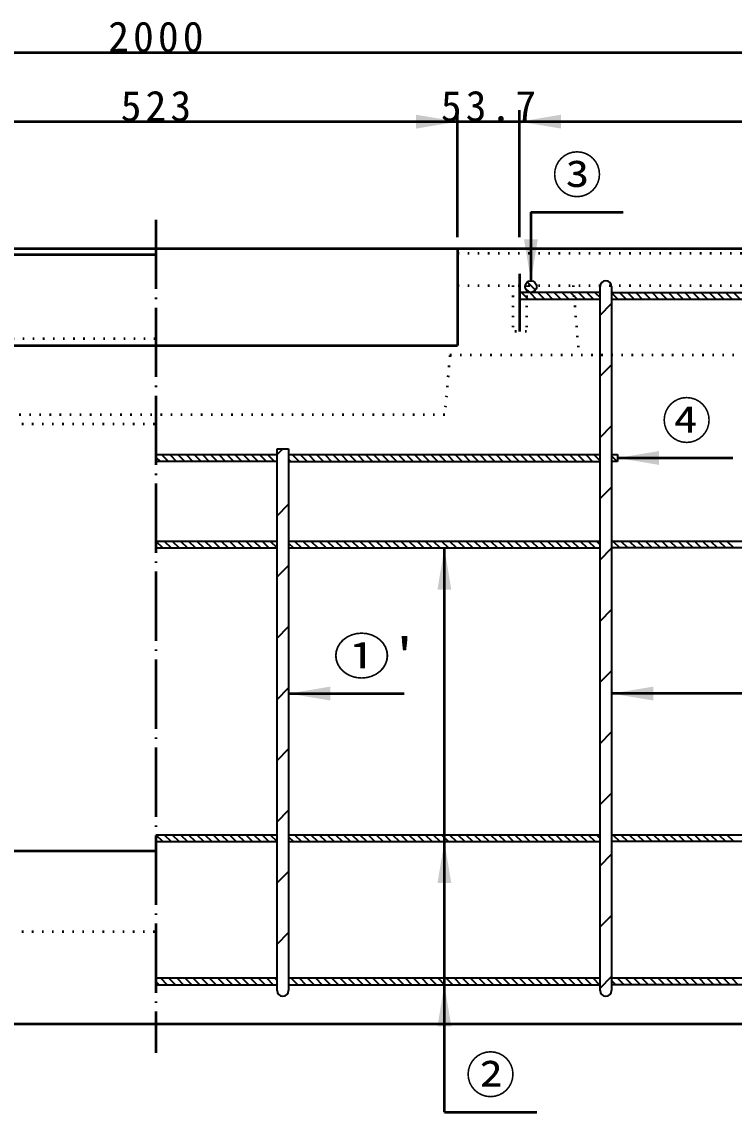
# Model space of a CAD drawing. Units: millimetres, scale not verified. Extents: x -2102 to 2102, y -1485 to 1485.
# Drawn here: x 716 to 1333, y -652 to 293 of the extents above; entities that cross this region are included whole.
import ezdxf
from ezdxf.enums import TextEntityAlignment as Align

# ---------------------------------------------------------------- set-up
doc = ezdxf.new("R2010")
doc.units = ezdxf.units.MM
doc.header["$LTSCALE"] = 5
doc.linetypes.add('DOTTED', pattern=[1.75, 0.25, -1.5])
doc.linetypes.add('LONG_DASHED_DOTTED', pattern=[15.25, 12, -1.5, 0.25, -1.5])
doc.layers.add('0-0_V-nasSTD', color=7, linetype='Continuous', lineweight=35)
doc.layers.add('0-1_0', color=7, linetype='Continuous', lineweight=50)
doc.styles.add('ＭＳ ゴシック', font='')
doc.styles.get('ＭＳ ゴシック').set_extended_font_data('MS Gothic')

msp = doc.modelspace()

# ---------------------------------------------------------------- linework, layer by layer
at = {"layer": '0-0_V-nasSTD', "lineweight": 50}
for p, q in [((1156.85, 127.879), (1156.85, 68.379)), ((1231.85, -85.121), (1331.85, -85.121)), ((1081.85, -652.121), (1081.85, -163.121)), ((946.85, -289.306), (1046.85, -289.306)), ((1934.85, -289.306), (1226.85, -289.306))]:
    msp.add_line(p, q, dxfattribs=at)
at = {"layer": '0-0_V-nasSTD'}
for p, q in [((1153.864, 67.39), (1160.861, 60.393)), ((1216.85, 58.379), (1146.85, 58.379)), ((1148.732, 58.379), (1154.732, 52.379)), ((1151.994, 62.189), (1155.66, 58.523)), ((1155.804, 58.379), (1161.804, 52.379)), ((1162.875, 58.379), (1168.875, 52.379)), ((1169.946, 58.379), (1175.946, 52.379)), ((1177.017, 58.379), (1183.017, 52.379)), ((1184.088, 58.379), (1190.088, 52.379)), ((1191.159, 58.379), (1197.159, 52.379)), ((1198.23, 58.379), (1204.23, 52.379)), ((1205.301, 58.379), (1211.301, 52.379)), ((1212.372, 58.379), (1216.85, 53.901)), ((1216.85, -546.621), (1216.85, 63.379)), ((1226.85, 63.379), (1226.85, -546.621)), ((1226.85, 58.379), (1436.85, 58.379)), ((1226.85, 58.043), (1232.514, 52.379)), ((1233.585, 58.379), (1239.585, 52.379)), ((1240.656, 58.379), (1246.656, 52.379)), ((1247.727, 58.379), (1253.727, 52.379)), ((1254.798, 58.379), (1260.798, 52.379)), ((1261.87, 58.379), (1267.87, 52.379)), ((1268.941, 58.379), (1274.941, 52.379)), ((1276.012, 58.379), (1282.012, 52.379)), ((1283.083, 58.379), (1289.083, 52.379)), ((1290.154, 58.379), (1296.154, 52.379)), ((1297.225, 58.379), (1303.225, 52.379)), ((1304.296, 58.379), (1310.296, 52.379)), ((1311.367, 58.379), (1317.367, 52.379)), ((1318.438, 58.379), (1324.438, 52.379)), ((1325.509, 58.379), (1331.509, 52.379)), ((1332.58, 58.379), (1338.58, 52.379)), ((1146.85, 53.19), (1147.661, 52.379)), ((1216.85, 38.727), (1226.85, 48.727)), ((1436.85, 52.379), (1226.85, 52.379)), ((1216.85, -14.306), (1226.85, -4.306)), ((1216.85, -67.339), (1226.85, -57.339)), ((831.85, -82.121), (936.85, -82.121)), ((831.85, -84.358), (835.613, -88.121)), ((836.684, -82.121), (842.684, -88.121)), ((843.755, -82.121), (849.755, -88.121)), ((850.826, -82.121), (856.826, -88.121)), ((857.897, -82.121), (863.897, -88.121)), ((864.968, -82.121), (870.968, -88.121)), ((872.039, -82.121), (878.039, -88.121)), ((879.111, -82.121), (885.111, -88.121)), ((886.182, -82.121), (892.182, -88.121)), ((893.253, -82.121), (899.253, -88.121)), ((900.324, -82.121), (906.324, -88.121)), ((907.395, -82.121), (913.395, -88.121)), ((914.466, -82.121), (920.466, -88.121)), ((921.537, -82.121), (927.537, -88.121)), ((928.608, -82.121), (934.608, -88.121)), ((935.679, -82.121), (936.85, -83.292)), ((936.85, -546.621), (936.85, -77.121)), ((936.85, -77.121), (946.85, -77.121)), ((936.85, -82.174), (941.904, -77.121)), ((946.85, -77.121), (946.85, -546.621)), ((946.85, -82.121), (1216.85, -82.121)), ((949.821, -82.121), (955.821, -88.121)), ((956.892, -82.121), (962.892, -88.121)), ((963.963, -82.121), (969.963, -88.121)), ((971.034, -82.121), (977.034, -88.121)), ((978.105, -82.121), (984.105, -88.121)), ((985.177, -82.121), (991.177, -88.121)), ((992.248, -82.121), (998.248, -88.121)), ((999.319, -82.121), (1005.319, -88.121)), ((1006.39, -82.121), (1012.39, -88.121)), ((1013.461, -82.121), (1019.461, -88.121)), ((1020.532, -82.121), (1026.532, -88.121)), ((1027.603, -82.121), (1033.603, -88.121)), ((1034.674, -82.121), (1040.674, -88.121)), ((1041.745, -82.121), (1047.745, -88.121)), ((1048.816, -82.121), (1054.816, -88.121)), ((1055.887, -82.121), (1061.887, -88.121)), ((1062.958, -82.121), (1068.958, -88.121)), ((1070.029, -82.121), (1076.029, -88.121)), ((1077.1, -82.121), (1083.1, -88.121)), ((1084.171, -82.121), (1090.171, -88.121)), ((1091.243, -82.121), (1097.243, -88.121)), ((1098.314, -82.121), (1104.314, -88.121)), ((1105.385, -82.121), (1111.385, -88.121)), ((1112.456, -82.121), (1118.456, -88.121)), ((1119.527, -82.121), (1125.527, -88.121)), ((1126.598, -82.121), (1132.598, -88.121)), ((1133.669, -82.121), (1139.669, -88.121)), ((1140.74, -82.121), (1146.74, -88.121)), ((1147.811, -82.121), (1153.811, -88.121)), ((1154.882, -82.121), (1160.882, -88.121)), ((1161.953, -82.121), (1167.953, -88.121)), ((1169.024, -82.121), (1175.024, -88.121)), ((1176.095, -82.121), (1182.095, -88.121)), ((1183.166, -82.121), (1189.166, -88.121)), ((1190.238, -82.121), (1196.238, -88.121)), ((1197.309, -82.121), (1203.309, -88.121)), ((1204.38, -82.121), (1210.38, -88.121)), ((1211.451, -82.121), (1216.85, -87.52)), ((1226.85, -82.121), (1231.85, -82.121)), ((1226.85, -83.378), (1231.593, -88.121)), ((1231.85, -82.121), (1231.85, -88.121)), ((936.85, -88.121), (831.85, -88.121)), ((946.85, -86.221), (948.75, -88.121)), ((946.85, -88.121), (1216.85, -88.121)), ((1231.85, -88.121), (1226.85, -88.121)), ((1216.85, -120.372), (1226.85, -110.372)), ((936.85, -135.207), (946.85, -125.207)), ((831.85, -157.121), (936.85, -157.121)), ((831.85, -157.137), (837.834, -163.121)), ((838.905, -157.121), (844.905, -163.121)), ((845.976, -157.121), (851.976, -163.121)), ((853.047, -157.121), (859.047, -163.121)), ((860.118, -157.121), (866.118, -163.121)), ((867.189, -157.121), (873.189, -163.121)), ((874.26, -157.121), (880.26, -163.121)), ((881.331, -157.121), (887.331, -163.121)), ((888.402, -157.121), (894.402, -163.121)), ((895.473, -157.121), (901.473, -163.121)), ((902.545, -157.121), (908.545, -163.121)), ((909.616, -157.121), (915.616, -163.121)), ((916.687, -157.121), (922.687, -163.121)), ((923.758, -157.121), (929.758, -163.121)), ((930.829, -157.121), (936.829, -163.121)), ((946.85, -157.121), (1216.85, -157.121)), ((946.85, -159), (950.971, -163.121)), ((952.042, -157.121), (958.042, -163.121)), ((959.113, -157.121), (965.113, -163.121)), ((966.184, -157.121), (972.184, -163.121)), ((973.255, -157.121), (979.255, -163.121)), ((980.326, -157.121), (986.326, -163.121)), ((987.397, -157.121), (993.397, -163.121)), ((994.468, -157.121), (1000.468, -163.121)), ((1001.539, -157.121), (1007.539, -163.121)), ((1008.611, -157.121), (1014.611, -163.121)), ((1015.682, -157.121), (1021.682, -163.121)), ((1022.753, -157.121), (1028.753, -163.121)), ((1029.824, -157.121), (1035.824, -163.121)), ((1036.895, -157.121), (1042.895, -163.121)), ((1043.966, -157.121), (1049.966, -163.121)), ((1051.037, -157.121), (1057.037, -163.121)), ((1058.108, -157.121), (1064.108, -163.121)), ((1065.179, -157.121), (1071.179, -163.121)), ((1072.25, -157.121), (1078.25, -163.121)), ((1079.321, -157.121), (1085.321, -163.121)), ((1086.392, -157.121), (1092.392, -163.121)), ((1093.463, -157.121), (1099.463, -163.121)), ((1100.534, -157.121), (1106.534, -163.121)), ((1107.605, -157.121), (1113.605, -163.121)), ((1114.677, -157.121), (1120.677, -163.121)), ((1121.748, -157.121), (1127.748, -163.121)), ((1128.819, -157.121), (1134.819, -163.121)), ((1135.89, -157.121), (1141.89, -163.121)), ((1142.961, -157.121), (1148.961, -163.121)), ((1150.032, -157.121), (1156.032, -163.121)), ((1157.103, -157.121), (1163.103, -163.121)), ((1164.174, -157.121), (1170.174, -163.121)), ((1171.245, -157.121), (1177.245, -163.121)), ((1178.316, -157.121), (1184.316, -163.121)), ((1185.387, -157.121), (1191.387, -163.121)), ((1192.458, -157.121), (1198.458, -163.121)), ((1199.529, -157.121), (1205.529, -163.121)), ((1206.6, -157.121), (1212.6, -163.121)), ((1213.671, -157.121), (1216.85, -160.3)), ((1226.85, -157.121), (1436.85, -157.121)), ((1227.814, -157.121), (1233.814, -163.121)), ((1234.885, -157.121), (1240.885, -163.121)), ((1241.956, -157.121), (1247.956, -163.121)), ((1249.027, -157.121), (1255.027, -163.121)), ((1256.098, -157.121), (1262.098, -163.121)), ((1263.169, -157.121), (1269.169, -163.121)), ((1270.24, -157.121), (1276.24, -163.121)), ((1277.311, -157.121), (1283.311, -163.121)), ((1284.382, -157.121), (1290.382, -163.121)), ((1291.453, -157.121), (1297.453, -163.121)), ((1298.524, -157.121), (1304.524, -163.121)), ((1305.595, -157.121), (1311.595, -163.121)), ((1312.666, -157.121), (1318.666, -163.121)), ((1319.738, -157.121), (1325.738, -163.121)), ((1326.809, -157.121), (1332.809, -163.121)), ((831.85, -163.121), (936.85, -163.121)), ((946.85, -163.121), (1216.85, -163.121)), ((1216.85, -173.405), (1226.85, -163.405)), ((1436.85, -163.121), (1226.85, -163.121)), ((936.85, -188.24), (946.85, -178.24)), ((1216.85, -226.438), (1226.85, -216.438)), ((936.85, -241.273), (946.85, -231.273)), ((1216.85, -279.471), (1226.85, -269.471)), ((936.85, -294.306), (946.85, -284.306)), ((1216.85, -332.504), (1226.85, -322.504)), ((936.85, -347.339), (946.85, -337.339)), ((1216.85, -385.537), (1226.85, -375.537)), ((936.85, -400.372), (946.85, -390.372)), ((831.85, -411.621), (936.85, -411.621)), ((831.85, -411.637), (837.834, -417.621)), ((838.905, -411.621), (844.905, -417.621)), ((845.976, -411.621), (851.976, -417.621)), ((853.047, -411.621), (859.047, -417.621)), ((860.118, -411.621), (866.118, -417.621)), ((867.189, -411.621), (873.189, -417.621)), ((874.26, -411.621), (880.26, -417.621)), ((881.331, -411.621), (887.331, -417.621)), ((888.402, -411.621), (894.402, -417.621)), ((895.473, -411.621), (901.473, -417.621)), ((902.545, -411.621), (908.545, -417.621)), ((909.616, -411.621), (915.616, -417.621)), ((916.687, -411.621), (922.687, -417.621)), ((923.758, -411.621), (929.758, -417.621)), ((930.829, -411.621), (936.829, -417.621)), ((946.85, -411.621), (1216.85, -411.621)), ((946.85, -413.5), (950.971, -417.621)), ((952.042, -411.621), (958.042, -417.621)), ((959.113, -411.621), (965.113, -417.621)), ((966.184, -411.621), (972.184, -417.621)), ((973.255, -411.621), (979.255, -417.621)), ((980.326, -411.621), (986.326, -417.621)), ((987.397, -411.621), (993.397, -417.621)), ((994.468, -411.621), (1000.468, -417.621)), ((1001.539, -411.621), (1007.539, -417.621)), ((1008.611, -411.621), (1014.611, -417.621)), ((1015.682, -411.621), (1021.682, -417.621)), ((1022.753, -411.621), (1028.753, -417.621)), ((1029.824, -411.621), (1035.824, -417.621)), ((1036.895, -411.621), (1042.895, -417.621)), ((1043.966, -411.621), (1049.966, -417.621)), ((1051.037, -411.621), (1057.037, -417.621)), ((1058.108, -411.621), (1064.108, -417.621)), ((1065.179, -411.621), (1071.179, -417.621)), ((1072.25, -411.621), (1078.25, -417.621)), ((1079.321, -411.621), (1085.321, -417.621)), ((1086.392, -411.621), (1092.392, -417.621)), ((1093.463, -411.621), (1099.463, -417.621)), ((1100.534, -411.621), (1106.534, -417.621)), ((1107.605, -411.621), (1113.605, -417.621)), ((1114.677, -411.621), (1120.677, -417.621)), ((1121.748, -411.621), (1127.748, -417.621)), ((1128.819, -411.621), (1134.819, -417.621)), ((1135.89, -411.621), (1141.89, -417.621)), ((1142.961, -411.621), (1148.961, -417.621)), ((1150.032, -411.621), (1156.032, -417.621)), ((1157.103, -411.621), (1163.103, -417.621)), ((1164.174, -411.621), (1170.174, -417.621)), ((1171.245, -411.621), (1177.245, -417.621)), ((1178.316, -411.621), (1184.316, -417.621)), ((1185.387, -411.621), (1191.387, -417.621)), ((1192.458, -411.621), (1198.458, -417.621)), ((1199.529, -411.621), (1205.529, -417.621)), ((1206.6, -411.621), (1212.6, -417.621)), ((1213.671, -411.621), (1216.85, -414.8)), ((1226.85, -411.621), (1436.85, -411.621)), ((1227.814, -411.621), (1233.814, -417.621)), ((1234.885, -411.621), (1240.885, -417.621)), ((1241.956, -411.621), (1247.956, -417.621)), ((1249.027, -411.621), (1255.027, -417.621)), ((1256.098, -411.621), (1262.098, -417.621)), ((1263.169, -411.621), (1269.169, -417.621)), ((1270.24, -411.621), (1276.24, -417.621)), ((1277.311, -411.621), (1283.311, -417.621)), ((1284.382, -411.621), (1290.382, -417.621)), ((1291.453, -411.621), (1297.453, -417.621)), ((1298.524, -411.621), (1304.524, -417.621)), ((1305.595, -411.621), (1311.595, -417.621)), ((1312.666, -411.621), (1318.666, -417.621)), ((1319.738, -411.621), (1325.738, -417.621)), ((1326.809, -411.621), (1332.809, -417.621)), ((831.85, -417.621), (936.85, -417.621)), ((946.85, -417.621), (1216.85, -417.621)), ((1436.85, -417.621), (1226.85, -417.621)), ((1216.85, -438.57), (1226.85, -428.57)), ((936.85, -453.405), (946.85, -443.405)), ((1216.85, -491.603), (1226.85, -481.603)), ((936.85, -506.438), (946.85, -496.438)), ((831.85, -535.621), (936.85, -535.621)), ((835.626, -535.621), (841.626, -541.621)), ((842.697, -535.621), (848.697, -541.621)), ((849.768, -535.621), (855.768, -541.621)), ((856.839, -535.621), (862.839, -541.621)), ((863.91, -535.621), (869.91, -541.621)), ((870.981, -535.621), (876.981, -541.621)), ((878.052, -535.621), (884.052, -541.621)), ((885.123, -535.621), (891.123, -541.621)), ((892.194, -535.621), (898.194, -541.621)), ((899.265, -535.621), (905.265, -541.621)), ((906.336, -535.621), (912.336, -541.621)), ((913.407, -535.621), (919.407, -541.621)), ((920.478, -535.621), (926.478, -541.621)), ((927.55, -535.621), (933.55, -541.621)), ((934.621, -535.621), (936.85, -537.85)), ((946.85, -535.621), (1216.85, -535.621)), ((948.763, -535.621), (954.763, -541.621)), ((955.834, -535.621), (961.834, -541.621)), ((962.905, -535.621), (968.905, -541.621)), ((969.976, -535.621), (975.976, -541.621)), ((977.047, -535.621), (983.047, -541.621)), ((984.118, -535.621), (990.118, -541.621)), ((991.189, -535.621), (997.189, -541.621)), ((998.26, -535.621), (1004.26, -541.621)), ((1005.331, -535.621), (1011.331, -541.621)), ((1012.402, -535.621), (1018.402, -541.621)), ((1019.473, -535.621), (1025.473, -541.621)), ((1026.545, -535.621), (1032.545, -541.621)), ((1033.616, -535.621), (1039.616, -541.621)), ((1040.687, -535.621), (1046.687, -541.621)), ((1047.758, -535.621), (1053.758, -541.621)), ((1054.829, -535.621), (1060.829, -541.621)), ((1061.9, -535.621), (1067.9, -541.621)), ((1068.971, -535.621), (1074.971, -541.621)), ((1076.042, -535.621), (1082.042, -541.621)), ((1083.113, -535.621), (1089.113, -541.621)), ((1090.184, -535.621), (1096.184, -541.621)), ((1097.255, -535.621), (1103.255, -541.621)), ((1104.326, -535.621), (1110.326, -541.621)), ((1111.397, -535.621), (1117.397, -541.621)), ((1118.468, -535.621), (1124.468, -541.621)), ((1125.539, -535.621), (1131.539, -541.621)), ((1132.611, -535.621), (1138.611, -541.621)), ((1139.682, -535.621), (1145.682, -541.621)), ((1146.753, -535.621), (1152.753, -541.621)), ((1153.824, -535.621), (1159.824, -541.621)), ((1160.895, -535.621), (1166.895, -541.621)), ((1167.966, -535.621), (1173.966, -541.621)), ((1175.037, -535.621), (1181.037, -541.621)), ((1182.108, -535.621), (1188.108, -541.621)), ((1189.179, -535.621), (1195.179, -541.621)), ((1196.25, -535.621), (1202.25, -541.621)), ((1203.321, -535.621), (1209.321, -541.621)), ((1210.392, -535.621), (1216.392, -541.621)), ((1216.85, -544.636), (1226.85, -534.636)), ((1226.85, -535.621), (1436.85, -535.621)), ((1226.85, -537.937), (1230.534, -541.621)), ((1231.605, -535.621), (1237.605, -541.621)), ((1238.677, -535.621), (1244.677, -541.621)), ((1245.748, -535.621), (1251.748, -541.621)), ((1252.819, -535.621), (1258.819, -541.621)), ((1259.89, -535.621), (1265.89, -541.621)), ((1266.961, -535.621), (1272.961, -541.621)), ((1274.032, -535.621), (1280.032, -541.621)), ((1281.103, -535.621), (1287.103, -541.621)), ((1288.174, -535.621), (1294.174, -541.621)), ((1295.245, -535.621), (1301.245, -541.621)), ((1302.316, -535.621), (1308.316, -541.621)), ((1309.387, -535.621), (1315.387, -541.621)), ((1316.458, -535.621), (1322.458, -541.621)), ((1323.529, -535.621), (1329.529, -541.621)), ((1330.6, -535.621), (1336.6, -541.621)), ((831.85, -538.916), (834.555, -541.621)), ((831.85, -541.621), (936.85, -541.621)), ((946.85, -540.779), (947.692, -541.621)), ((946.85, -541.621), (1216.85, -541.621)), ((1436.85, -541.621), (1226.85, -541.621))]:
    msp.add_line(p, q, dxfattribs=at)
msp.add_lwpolyline([(1216.85, 52.379), (1146.85, 52.379), (1146.85, 58.379)], dxfattribs=at)
msp.add_circle((1156.85, 63.379), 5, dxfattribs=at)
for centre, start, end in [((1221.85, 63.379), 0, 180), ((941.85, -546.621), 180, 0), ((1221.85, -546.621), 180, 0)]:
    msp.add_arc(centre, 5, start, end, dxfattribs=at)
for points in [[(1057.35, 200.38), (1057.35, 212.38), (1093.35, 206.38)], [(1147.05, 206.38), (1183.05, 200.38), (1183.05, 212.38)], [(1150.85, 104.379), (1156.85, 68.379), (1162.85, 104.379)], [(1231.85, -85.121), (1267.85, -91.121), (1267.85, -79.121)], [(1075.85, -199.121), (1081.85, -163.121), (1087.85, -199.121)], [(946.85, -289.306), (982.85, -295.306), (982.85, -283.306)], [(1226.85, -289.306), (1262.85, -295.306), (1262.85, -283.306)], [(1075.85, -453.621), (1081.85, -417.621), (1087.85, -453.621)], [(1075.85, -577.621), (1081.85, -541.621), (1087.85, -577.621)]]:
    msp.add_solid(points, dxfattribs=at)
at = {"layer": '0-1_0'}
for p, q in [((-168.15, 266.38), (1831.85, 266.38)), ((1093.35, 106.38), (1093.35, 216.38)), ((1147.05, 106.38), (1147.05, 216.38)), ((570.35, 206.38), (1093.35, 206.38)), ((1093.35, 206.38), (1147.05, 206.38)), ((1147.05, 206.38), (1778.15, 206.38)), ((1156.85, 127.879), (1236.85, 127.879)), ((1093.35, 96.38), (1831.85, 96.38)), ((1093.35, 96.38), (1093.35, 12.38)), ((570.35, 91.38), (831.85, 91.38)), ((570.35, 12.38), (1093.35, 12.38)), ((-48.15, -425.62), (831.85, -425.62)), ((-168.15, -575.62), (1831.85, -575.62)), ((1081.85, -652.121), (1161.85, -652.121))]:
    msp.add_line(p, q, dxfattribs=at)
at = {"layer": '0-1_0', "linetype": 'LONG_DASHED_DOTTED'}
for p, q in [((831.85, 121.38), (831.85, -600.62)), ((1147.05, 74.38), (1147.05, 24.38))]:
    msp.add_line(p, q, dxfattribs=at)
at = {"layer": '0-1_0', "linetype": 'DOTTED'}
for p, q in [((1093.35, 92.38), (1831.85, 92.38)), ((1093.35, 64.38), (1831.85, 64.38)), ((1141.05, 64.38), (1141.05, 24.38)), ((1153.05, 64.38), (1153.05, 24.38)), ((1193.35, 64.38), (1198.35, 4.38)), ((1153.05, 24.38), (1141.05, 24.38)), ((576.35, 18.38), (831.85, 18.38)), ((1087.35, 12.38), (1082.091, -47.731)), ((1086.651, 4.38), (1831.85, 4.38)), ((-168.15, -55.62), (831.85, -55.62)), ((1082.091, -47.731), (581.609, -47.731)), ((-168.15, -495.62), (831.85, -495.62))]:
    msp.add_line(p, q, dxfattribs=at)
at = {"layer": '0-1_0'}
msp.add_lwpolyline([(-168.15, 96.38), (570.35, 96.38), (1093.35, 96.38)], dxfattribs=at)

# ---------------------------------------------------------------- texts
at = {"layer": '0-0_V-nasSTD', "style": 'ＭＳ ゴシック'}
for s, p in [('③', (1175.25, 134.879)), ('④', (1270.25, -78.121)), ('②', (1100.25, -645.121))]:
    msp.add_text(s, height=31.67, dxfattribs=at).set_placement(p, align=Align.BOTTOM_LEFT)
at = {"layer": '0-0_V-nasSTD', "style": 'ＭＳ ゴシック', "width": 1.15}
msp.add_text("①'", height=31.67, dxfattribs=at).set_placement((985.25, -282.306), align=Align.BOTTOM_LEFT)
at = {"layer": '0-0_V-nasSTD', "char_height": 26.39, "attachment_point": 7, "style": 'ＭＳ ゴシック'}
for s, insert in [('\\T1.2;2000', (790.45, 266.38)), ('\\T1.2;523', (801.25, 206.38)), ('\\T1.2;53.7', (1078.8, 206.38))]:
    msp.add_mtext(s, dxfattribs=dict(at, insert=insert))

doc.saveas('drawing.dxf')
